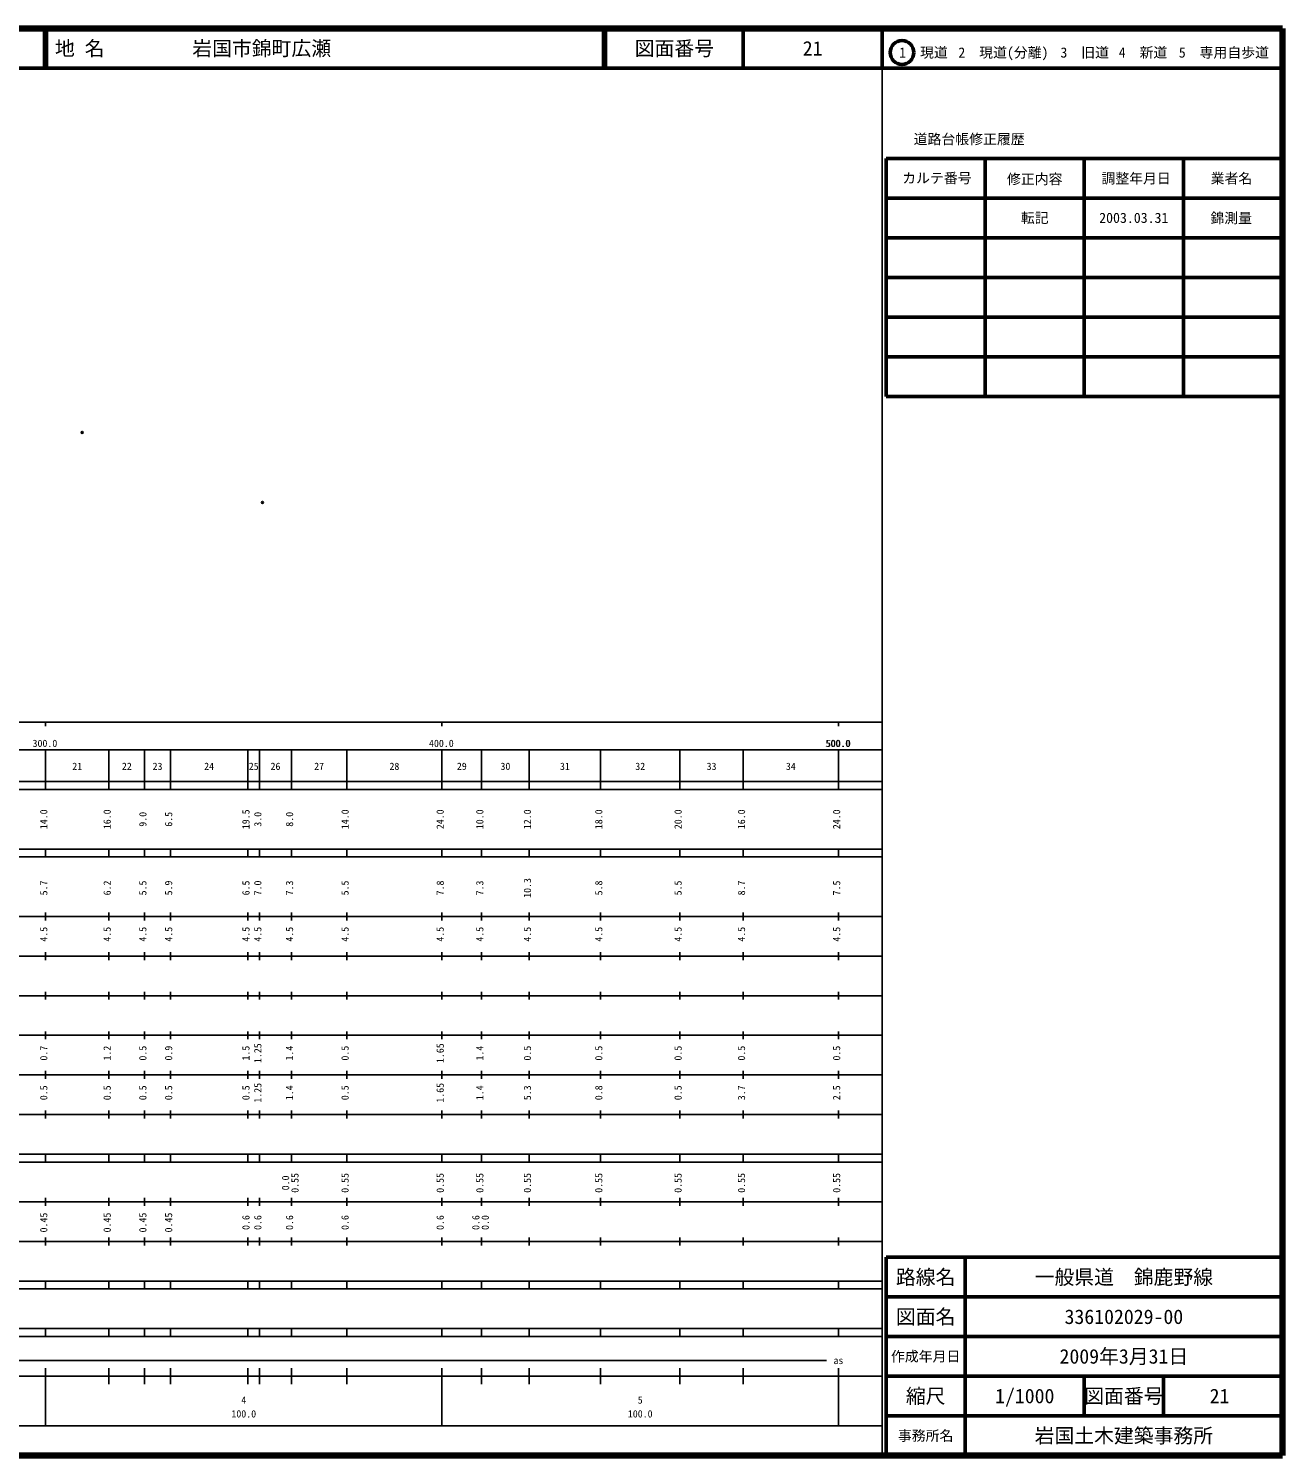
# Model space of a CAD drawing. Units: millimetres on the paper. Extents: x 40 to 680, y 20 to 380.
# Drawn here: x 363.7 to 680, y 20 to 380 of the extents above; entities that cross this region are included whole.
import ezdxf
from ezdxf.enums import TextEntityAlignment as Align

# ---------------------------------------------------------------- set-up
doc = ezdxf.new("R2010")
doc.units = ezdxf.units.MM
doc.header["$PDMODE"] = 32
doc.header["$PDSIZE"] = 0.5
doc.layers.add('M-OTRS', color=6, linetype='Continuous')
doc.layers.add('M-TTL-TXT', color=7, linetype='Continuous')
for name, color, linetype, lineweight in [('M-TTL', 2, 'Continuous', 140), ('M-TTL-BAND', 7, 'Continuous', 25), ('M-TTL-FRAM', 2, 'Continuous', 50), ('M-TTL-LINE', 7, 'Continuous', 50)]:
    doc.layers.add(name, color=color, linetype=linetype, lineweight=lineweight)
doc.styles.add('ＭＳ ゴシック', font='')
doc.styles.get('ＭＳ ゴシック').set_extended_font_data('MS Gothic')

msp = doc.modelspace()

# ---------------------------------------------------------------- linework, layer by layer
at = {"layer": 'M-OTRS'}
for p in [(377.231, 278.09), (422.698, 260.436)]:
    msp.add_point(p, dxfattribs=at)
at = {"layer": 'M-TTL'}
for p, q in [((680, 380), (40, 380)), ((680, 20), (680, 380)), ((40, 20), (680, 20))]:
    msp.add_line(p, q, dxfattribs=at)
at = {"layer": 'M-TTL-BAND'}
for p, q in [((579, 20), (579, 370)), ((40, 205), (579, 205)), ((368, 205), (368, 204)), ((468, 205), (468, 204)), ((568, 205), (568, 204)), ((68, 198), (579, 198)), ((368, 188), (368, 198)), ((384, 188), (384, 198)), ((393, 188), (393, 198)), ((399.5, 188), (399.5, 198)), ((419, 188), (419, 198)), ((422, 188), (422, 198)), ((430, 188), (430, 198)), ((444, 188), (444, 198)), ((468, 188), (468, 198)), ((478, 188), (478, 198)), ((490, 188), (490, 198)), ((508, 188), (508, 198)), ((528, 188), (528, 198)), ((544, 188), (544, 198)), ((568, 188), (568, 198)), ((40, 190), (579, 190)), ((40, 188), (579, 188)), ((40, 173), (579, 173)), ((368, 171), (368, 173)), ((384, 171), (384, 173)), ((393, 171), (393, 173)), ((399.5, 171), (399.5, 173)), ((419, 171), (419, 173)), ((422, 171), (422, 173)), ((430, 171), (430, 173)), ((444, 171), (444, 173)), ((468, 171), (468, 173)), ((478, 171), (478, 173)), ((490, 171), (490, 173)), ((508, 171), (508, 173)), ((528, 171), (528, 173)), ((544, 171), (544, 173)), ((568, 171), (568, 173)), ((40, 171), (579, 171)), ((40, 156), (579, 156)), ((368, 155), (368, 157)), ((384, 155), (384, 157)), ((393, 155), (393, 157)), ((399.5, 155), (399.5, 157)), ((419, 155), (419, 157)), ((422, 155), (422, 157)), ((430, 155), (430, 157)), ((444, 155), (444, 157)), ((468, 155), (468, 157)), ((478, 155), (478, 157)), ((490, 155), (490, 157)), ((508, 155), (508, 157)), ((528, 155), (528, 157)), ((544, 155), (544, 157)), ((568, 155), (568, 157)), ((46, 146), (579, 146)), ((368, 145), (368, 147)), ((384, 145), (384, 147)), ((393, 145), (393, 147)), ((399.5, 145), (399.5, 147)), ((419, 145), (419, 147)), ((422, 145), (422, 147)), ((430, 145), (430, 147)), ((444, 145), (444, 147)), ((468, 145), (468, 147)), ((478, 145), (478, 147)), ((490, 145), (490, 147)), ((508, 145), (508, 147)), ((528, 145), (528, 147)), ((544, 145), (544, 147)), ((568, 145), (568, 147)), ((368, 135), (368, 137)), ((384, 135), (384, 137)), ((393, 135), (393, 137)), ((399.5, 135), (399.5, 137)), ((419, 135), (419, 137)), ((422, 135), (422, 137)), ((430, 135), (430, 137)), ((444, 135), (444, 137)), ((468, 135), (468, 137)), ((478, 135), (478, 137)), ((490, 135), (490, 137)), ((508, 135), (508, 137)), ((528, 135), (528, 137)), ((544, 135), (544, 137)), ((568, 135), (568, 137)), ((52, 136), (579, 136)), ((46, 126), (579, 126)), ((368, 125), (368, 127)), ((384, 125), (384, 127)), ((393, 125), (393, 127)), ((399.5, 125), (399.5, 127)), ((419, 125), (419, 127)), ((422, 125), (422, 127)), ((430, 125), (430, 127)), ((444, 125), (444, 127)), ((468, 125), (468, 127)), ((478, 125), (478, 127)), ((490, 125), (490, 127)), ((508, 125), (508, 127)), ((528, 125), (528, 127)), ((544, 125), (544, 127)), ((568, 125), (568, 127)), ((52, 116), (579, 116)), ((368, 115), (368, 117)), ((384, 115), (384, 117)), ((393, 115), (393, 117)), ((399.5, 115), (399.5, 117)), ((419, 115), (419, 117)), ((422, 115), (422, 117)), ((430, 115), (430, 117)), ((444, 115), (444, 117)), ((468, 115), (468, 117)), ((478, 115), (478, 117)), ((490, 115), (490, 117)), ((508, 115), (508, 117)), ((528, 115), (528, 117)), ((544, 115), (544, 117)), ((568, 115), (568, 117)), ((46, 106), (579, 106)), ((368, 105), (368, 107)), ((384, 105), (384, 107)), ((393, 105), (393, 107)), ((399.5, 105), (399.5, 107)), ((419, 105), (419, 107)), ((422, 105), (422, 107)), ((430, 105), (430, 107)), ((444, 105), (444, 107)), ((468, 105), (468, 107)), ((478, 105), (478, 107)), ((490, 105), (490, 107)), ((508, 105), (508, 107)), ((528, 105), (528, 107)), ((544, 105), (544, 107)), ((568, 105), (568, 107)), ((40, 96), (579, 96)), ((40, 94), (579, 94)), ((368, 94), (368, 96)), ((384, 94), (384, 96)), ((393, 94), (393, 96)), ((399.5, 94), (399.5, 96)), ((419, 94), (419, 96)), ((422, 94), (422, 96)), ((430, 94), (430, 96)), ((444, 94), (444, 96)), ((468, 94), (468, 96)), ((478, 94), (478, 96)), ((490, 94), (490, 96)), ((508, 94), (508, 96)), ((528, 94), (528, 96)), ((544, 94), (544, 96)), ((568, 94), (568, 96)), ((49, 84), (579, 84)), ((368, 83), (368, 85)), ((384, 83), (384, 85)), ((393, 83), (393, 85)), ((399.5, 83), (399.5, 85)), ((419, 83), (419, 85)), ((422, 83), (422, 85)), ((430, 83), (430, 85)), ((444, 83), (444, 85)), ((468, 83), (468, 85)), ((478, 83), (478, 85)), ((490, 83), (490, 85)), ((508, 83), (508, 85)), ((528, 83), (528, 85)), ((544, 83), (544, 85)), ((568, 83), (568, 85)), ((40, 74), (579, 74)), ((368, 73), (368, 75)), ((384, 73), (384, 75)), ((393, 73), (393, 75)), ((399.5, 73), (399.5, 75)), ((419, 73), (419, 75)), ((422, 73), (422, 75)), ((430, 73), (430, 75)), ((444, 73), (444, 75)), ((468, 73), (468, 75)), ((478, 73), (478, 75)), ((490, 73), (490, 75)), ((508, 73), (508, 75)), ((528, 73), (528, 75)), ((544, 73), (544, 75)), ((568, 73), (568, 75)), ((40, 64), (579, 64)), ((40, 62), (579, 62)), ((368, 62), (368, 64)), ((384, 62), (384, 64)), ((393, 62), (393, 64)), ((399.5, 62), (399.5, 64)), ((419, 62), (419, 64)), ((422, 62), (422, 64)), ((430, 62), (430, 64)), ((444, 62), (444, 64)), ((468, 62), (468, 64)), ((478, 62), (478, 64)), ((490, 62), (490, 64)), ((508, 62), (508, 64)), ((528, 62), (528, 64)), ((544, 62), (544, 64)), ((568, 62), (568, 64)), ((40, 52), (579, 52)), ((368, 50), (368, 52)), ((384, 50), (384, 52)), ((393, 50), (393, 52)), ((399.5, 50), (399.5, 52)), ((419, 50), (419, 52)), ((422, 50), (422, 52)), ((430, 50), (430, 52)), ((444, 50), (444, 52)), ((468, 50), (468, 52)), ((478, 50), (478, 52)), ((490, 50), (490, 52)), ((508, 50), (508, 52)), ((528, 50), (528, 52)), ((544, 50), (544, 52)), ((568, 50), (568, 52)), ((40, 50), (579, 50)), ((71, 44), (565, 44)), ((40, 40), (579, 40)), ((368, 27.5), (368, 42)), ((384, 38), (384, 42)), ((393, 38), (393, 42)), ((399.5, 38), (399.5, 42)), ((419, 38), (419, 42)), ((422, 38), (422, 42)), ((430, 38), (430, 42)), ((444, 38), (444, 42)), ((468, 27.5), (468, 42)), ((478, 38), (478, 42)), ((490, 38), (490, 42)), ((508, 38), (508, 42)), ((528, 38), (528, 42)), ((544, 38), (544, 42)), ((568, 27.5), (568, 42)), ((68, 27.5), (579, 27.5))]:
    msp.add_line(p, q, dxfattribs=at)
at = {"layer": 'M-TTL-FRAM'}
for p, q in [((580, 347.197), (580, 287.197)), ((580, 347.197), (680, 347.197)), ((580, 287.197), (680, 287.197)), ((680, 70), (580, 70)), ((580, 70), (580, 20))]:
    msp.add_line(p, q, dxfattribs=at)
at = {"layer": 'M-TTL-LINE'}
for p, q in [((367.75, 380), (367.75, 370)), ((368.25, 380), (368.25, 370)), ((508.747, 380), (508.747, 370)), ((509.247, 380), (509.247, 370)), ((543.997, 380), (543.997, 370)), ((579, 380), (579, 370)), ((40, 370), (680, 370)), ((605, 347.197), (605, 287.197)), ((630, 347.197), (630, 287.197)), ((655, 347.197), (655, 287.197)), ((580, 337.197), (680, 337.197)), ((580, 327.197), (680, 327.197)), ((580, 317.197), (680, 317.197)), ((580, 307.197), (680, 307.197)), ((580, 297.197), (680, 297.197)), ((600, 70), (600, 20)), ((680, 60), (580, 60)), ((680, 50), (580, 50)), ((680, 40), (580, 40)), ((630, 40), (630, 30)), ((650, 40), (650, 30)), ((680, 30), (580, 30))]:
    msp.add_line(p, q, dxfattribs=at)
msp.add_circle((584.031, 373.958), 3, dxfattribs=at)

# ---------------------------------------------------------------- texts
at = {"layer": 'M-TTL-BAND', "style": 'ＭＳ ゴシック'}
for s, p in [('300.0', (367.844, 198.195)), ('400.0', (467.844, 198.195)), ('500.0', (567.844, 198.195)), ('500.0', (568, 198.195)), ('21', (376, 192.405)), ('22', (388.5, 192.405)), ('23', (396.25, 192.405)), ('24', (409.25, 192.405)), ('25', (420.5, 192.405)), ('26', (426, 192.405)), ('27', (437, 192.405)), ('28', (456, 192.405)), ('29', (473, 192.405)), ('30', (484, 192.405)), ('31', (499, 192.405)), ('32', (518, 192.405)), ('33', (536, 192.405)), ('34', (556, 192.405)), ('as', (568, 42.5)), ('4', (418, 32.523)), ('5', (518, 32.523)), ('100.0', (418, 29.033)), ('100.0', (518, 29.033))]:
    msp.add_text(s, height=1.833, dxfattribs=at).set_placement(p, align=Align.BOTTOM_CENTER)
for s, p in [('14.0', (369, 180.5)), ('16.0', (385, 180.5)), ('9.0', (394, 180.5)), ('6.5', (400.5, 180.5)), ('19.5', (420, 180.5)), ('3.0', (423, 180.5)), ('8.0', (431, 180.5)), ('14.0', (445, 180.5)), ('24.0', (469, 180.5)), ('10.0', (479, 180.5)), ('12.0', (491, 180.5)), ('18.0', (509, 180.5)), ('20.0', (529, 180.5)), ('16.0', (545, 180.5)), ('24.0', (569, 180.5)), ('5.7', (369, 163.174)), ('6.2', (385, 163.174)), ('5.5', (394, 163.174)), ('5.9', (400.5, 163.174)), ('6.5', (420, 163.174)), ('7.0', (423, 163.174)), ('7.3', (431, 163.174)), ('5.5', (445, 163.174)), ('7.8', (469, 163.174)), ('7.3', (479, 163.174)), ('10.3', (491, 163.174)), ('5.8', (509, 163.174)), ('5.5', (529, 163.174)), ('8.7', (545, 163.174)), ('7.5', (569, 163.174)), ('4.5', (369, 151.5)), ('4.5', (385, 151.5)), ('4.5', (394, 151.5)), ('4.5', (400.5, 151.5)), ('4.5', (420, 151.5)), ('4.5', (423, 151.5)), ('4.5', (431, 151.5)), ('4.5', (445, 151.5)), ('4.5', (469, 151.5)), ('4.5', (479, 151.5)), ('4.5', (491, 151.5)), ('4.5', (509, 151.5)), ('4.5', (529, 151.5)), ('4.5', (545, 151.5)), ('4.5', (569, 151.5)), ('0.7', (369, 121.5)), ('1.2', (385, 121.5)), ('0.5', (394, 121.5)), ('0.9', (400.5, 121.5)), ('1.5', (420, 121.5)), ('1.25', (423, 121.5)), ('1.4', (431, 121.5)), ('0.5', (445, 121.5)), ('1.65', (469, 121.5)), ('1.4', (479, 121.5)), ('0.5', (491, 121.5)), ('0.5', (509, 121.5)), ('0.5', (529, 121.5)), ('0.5', (545, 121.5)), ('0.5', (569, 121.5)), ('0.5', (369, 111.5)), ('0.5', (385, 111.5)), ('0.5', (394, 111.5)), ('0.5', (400.5, 111.5)), ('0.5', (420, 111.5)), ('1.25', (423, 111.5)), ('1.4', (431, 111.5)), ('0.5', (445, 111.5)), ('1.65', (469, 111.5)), ('1.4', (479, 111.5)), ('5.3', (491, 111.5)), ('0.8', (509, 111.5)), ('0.5', (529, 111.5)), ('3.7', (545, 111.5)), ('2.5', (569, 111.5)), ('0.0', (430, 88.764)), ('0.55', (432.37, 88.764)), ('0.55', (445, 88.764)), ('0.55', (469, 88.764)), ('0.55', (479, 88.764)), ('0.55', (491, 88.764)), ('0.55', (509, 88.764)), ('0.55', (529, 88.764)), ('0.55', (545, 88.764)), ('0.55', (569, 88.764)), ('0.45', (369, 78.764)), ('0.45', (385, 78.764)), ('0.45', (394, 78.764)), ('0.45', (400.5, 78.764)), ('0.6', (420, 78.764)), ('0.6', (423, 78.764)), ('0.6', (431, 78.764)), ('0.6', (445, 78.764)), ('0.6', (469, 78.764)), ('0.6', (478, 78.764)), ('0.0', (480.37, 78.764))]:
    msp.add_text(s, height=1.833, rotation=90, dxfattribs=at).set_placement(p, align=Align.BOTTOM_CENTER)
at = {"layer": 'M-TTL-TXT', "style": 'ＭＳ ゴシック'}
for s, p in [('地 名', (370.38, 375)), ('岩国市錦町広瀬', (405.024, 375))]:
    msp.add_text(s, height=3.666, dxfattribs=at).set_placement(p, align=Align.MIDDLE_LEFT)
for s, height, p in [('図面番号', 3.666, (526.622, 375)), ('21', 3.666, (561.497, 375)), ('1\u3000現道', 2.566, (589.448, 373.958)), ('2\u3000現道(分離)', 2.566, (609.619, 373.958)), ('3\u3000旧道', 2.566, (630.121, 373.958)), ('4\u3000新道', 2.566, (644.824, 373.958)), ('5\u3000専用自歩道', 2.566, (665.228, 373.958)), ('道路台帳修正履歴', 2.566, (600.968, 352.113)), ('カルテ番号', 2.566, (592.839, 342.277)), ('修正内容', 2.566, (617.509, 342.023)), ('調整年月日', 2.566, (643.089, 342.197)), ('業者名', 2.566, (667.134, 342.197)), ('転記', 2.566, (617.5, 332.245)), ('2003.03.31', 2.566, (642.5, 332.245)), ('錦測量', 2.566, (667.077, 332.189)), ('路線名', 3.666, (590, 65)), ('路線名', 3.666, (590, 65)), ('一般県道\u3000錦鹿野線', 3.666, (640, 65)), ('図面名', 3.666, (590, 55)), ('図面名', 3.666, (590, 55)), ('336102029-00', 3.666, (640, 55)), ('2009年3月31日', 3.666, (640, 45)), ('作成年月日', 2.566, (590, 45)), ('作成年月日', 2.566, (590, 45)), ('縮尺', 3.666, (590, 35)), ('縮尺', 3.666, (590, 35)), ('1/1000', 3.666, (615, 35)), ('図面番号', 3.666, (640, 35)), ('図面番号', 3.666, (640, 35)), ('21', 3.666, (664.125, 35)), ('事務所名', 2.566, (590, 25)), ('事務所名', 2.566, (590, 25)), ('岩国土木建築事務所', 3.666, (640, 25))]:
    msp.add_text(s, height=height, dxfattribs=at).set_placement(p, align=Align.MIDDLE_CENTER)

doc.saveas('drawing.dxf')
